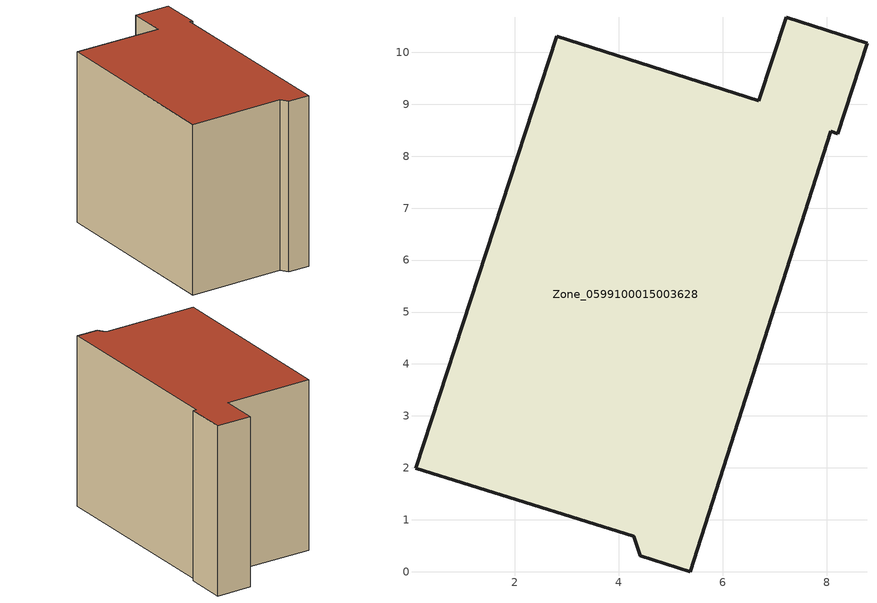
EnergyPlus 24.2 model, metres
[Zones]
Zone_0599100015003628
 floor ground (C_G): 4.42,0.31 4.29,0.68 0.09,1.99 2.8,10.31 6.7,9.06 7.22,10.68 8.78,10.18 8.22,8.44 8.08,8.48 5.38,0 z0.88
 wall outside (C_F): 8.08,8.48 8.22,8.44 8.78,10.18 7.22,10.68 6.7,9.06 2.8,10.31 0.09,1.99 4.29,0.68 4.42,0.31 5.38,0 8.08,8.48 z0.88:8.69
 roof outside (C_R): 5.38,0 8.08,8.48 8.22,8.44 8.78,10.18 7.22,10.68 6.7,9.06 2.8,10.31 0.09,1.99 4.29,0.68 4.42,0.31 z8.69
[BUILDING]
Pand.0599100015003628: North Axis=0; Terrain=City; Loads Convergence Tolerance Value=0.04; Temperature Convergence Tolerance Value=0.4; Solar Distribution=FullExterior; Maximum Number of Warmup Days=25; Minimum Number of Warmup Days=1
[Site:Location]
Rotterdam.The.Hague.AP_ZH_NLD Design_Conditions: Latitude=51.96; Longitude=4.45; Time Zone=1; Elevation=-4.5
[SITE:GROUNDTEMPERATURE:BUILDINGSURFACE]
18, 18, 18, 18, 18, 18, 18, 18, 18, 18, 18, 18
[MATERIAL] Thermal Absorptance=0.9; Solar Absorptance=0.7; Visible Absorptance=0.7
Name | Roughness | Thickness | Conductivity | Density | Specific Heat
G.TI.1965-1974 | MediumSmooth | 0.15 | 0.882353 | 540 | 1210
F.TI.1965-1974 | Rough | 0.3 | 0.697674 | 1920 | 840
R.TI.1965-1974 | MediumRough | 0.2 | 0.232558 | 1500 | 1000
[CONSTRUCTION]
C_G: G.TI.1965-1974
C_F: F.TI.1965-1974
C_R: R.TI.1965-1974
[ZONE]
Zone_0599100015003628: Type=1; Multiplier=1; Ceiling Height=Autocalculate; Volume=Autocalculate; Floor Area=autocalculate; Part of Total Floor Area=Yes
[ZONEINFILTRATION:DESIGNFLOWRATE]
Infil_Zone_0599100015003628: Zone or ZoneList or Space or SpaceList=Zone_0599100015003628; Schedule=AlwaysOn; Design Flow Rate Calculation Method=Flow/Area; Flow Rate per Floor Area=0.003; Constant Term Coefficient=1; Temperature Term Coefficient=0; Velocity Term Coefficient=0; Velocity Squared Term Coefficient=0
[HVACTEMPLATE:ZONE:IDEALLOADSAIRSYSTEM]
Zone_0599100015003628: Maximum Heating Supply Air Temperature=50; Minimum Cooling Supply Air Temperature=13; Maximum Heating Supply Air Humidity Ratio=0.0156; Minimum Cooling Supply Air Humidity Ratio=0.0077; Heating Limit=NoLimit; Cooling Limit=NoLimit; Dehumidification Control Type=ConstantSensibleHeatRatio; Cooling Sensible Heat Ratio=0.7; Dehumidification Setpoint=60; Humidification Control Type=None; Humidification Setpoint=30; Outdoor Air Method=None; Outdoor Air Flow Rate per Person=0.00944; Outdoor Air Flow Rate per Zone Floor Area=0; Outdoor Air Flow Rate per Zone=0; Demand Controlled Ventilation Type=None; Outdoor Air Economizer Type=NoEconomizer; Heat Recovery Type=None; Sensible Heat Recovery Effectiveness=0.7; Latent Heat Recovery Effectiveness=0.65
[ZONECONTROL:THERMOSTAT]
ThermostatControl_Zone_0599100015003628: Zone or ZoneList=Zone_0599100015003628; Control Type Schedule=DualSetpointControlType; Control 1=Thermostat_Zone_0599100015003628; Temperature Difference Between Cutout And Setpoint=0
[THERMOSTATSETPOINT:DUALSETPOINT]
Thermostat_Zone_0599100015003628: Heating Setpoint Temperature Schedule=HeatingSetpoint_Zone_0599100015003628; Cooling Setpoint Temperature Schedule=CoolingSetpoint_Zone_0599100015003628
[SCHEDULE:COMPACT]
HeatingSetpoint_Zone_0599100015003628: Through: 12/31, For: AllDays, Until: 24:00, 21
CoolingSetpoint_Zone_0599100015003628: Through: 12/31, For: AllDays, Until: 24:00, 24
DualSetpointControlType: Through: 12/31, For: AllDays, Until: 24:00, 4
AlwaysOn: Through: 12/31, For: AllDays, Until: 24:00, 1
